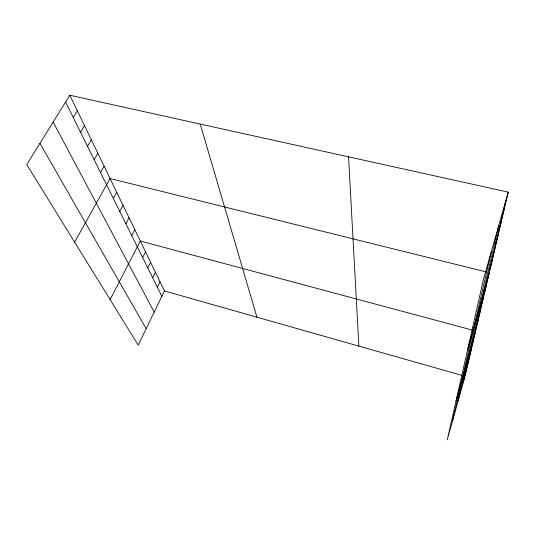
<?xml version="1.0" encoding="UTF-8"?>
<svg xmlns="http://www.w3.org/2000/svg" width="535" height="535" viewBox="0 0 535 535"><rect width="100%" height="100%" fill="white"/><g stroke="black" fill="none" stroke-linecap="round" stroke-linejoin="round"><path stroke-width="0.8" d="M452.663 420.443L491.137 252.333M458.087 400.983L498.727 225.63M463.236 382.518L505.849 200.578M508.25 192.132L464.989 376.239L447.273 439.763L483.506 279.163L508.25 192.132L69.784 95.237L26.75 164.606L138.224 345.142L164.446 290.946L69.784 95.237M471.402 347.65L473.294 340.909M469.215 356.992L471.067 350.371M467.129 365.9L468.948 359.4M465.142 374.4L466.921 368.013M467.476 350.218L489.318 272.696M484.182 293.08L486.275 285.65M481.353 305.184L483.399 297.901M478.664 316.646L480.671 309.504M476.117 327.514L478.083 320.512M456.054 400.849L475.628 330.964M498.941 230.063L501.248 221.925M495.764 243.626L498.031 235.627M492.755 256.479L494.975 248.621M489.899 268.677L492.073 260.96M502.298 215.739L504.652 207.446M157.343 287.235L160.012 281.784M152.656 277.765L155.391 272.235M147.76 267.895L150.576 262.284M142.658 257.589L145.553 251.891M110.116 299.613L140.304 241.031L472.465 330.115M131.737 235.554L134.807 229.682M125.892 223.764L129.062 217.798M119.773 211.399L123.037 205.34M113.34 198.425L116.717 192.272M74.612 242.128L110.076 178.543L486.175 271.914M100.513 172.531L104.104 166.198M94.16 159.711L97.858 153.291M87.513 146.296L91.331 139.782M80.551 132.239L84.483 125.638M73.241 117.499L77.314 110.805M164.446 290.946L461.819 375.343M39.944 143.34L146.175 328.697M53.139 122.074L154.207 312.106M65.578 102.018L161.844 296.316M200.217 124.06L256.927 317.195M348.546 156.842L358.878 346.125"/></g></svg>
